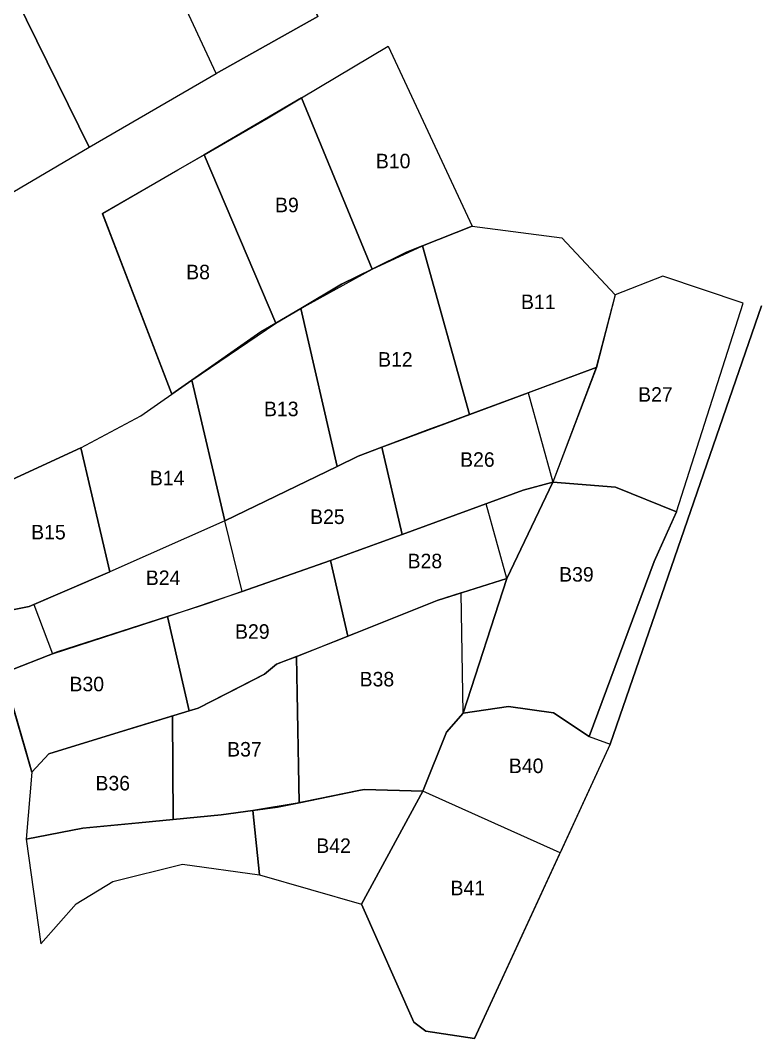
# Model space of a CAD drawing. Header units: inches. Extents: x 516719 to 517664, y 4780127 to 4780401.
# Drawn here: x 517316.9 to 517368, y 4780200.3 to 4780270.4 of the extents above; entities that cross this region are included whole.
import ezdxf

# ---------------------------------------------------------------- set-up
doc = ezdxf.new("R2010")
doc.units = ezdxf.units.IN
for name, color, linetype in [('BROJEVI', 3, 'Continuous'), ('iskoristivo', 5, 'Continuous'), ('PARCELA', 10, 'Continuous'), ('POVRŠINA', 7, 'Continuous')]:
    doc.layers.add(name, color=color, linetype=linetype)

msp = doc.modelspace()

# ---------------------------------------------------------------- linework, layer by layer
at = {"layer": 'iskoristivo'}
msp.add_line((517333.419, 4780211.563), (517332.953, 4780215.998), dxfattribs=at)
at = {"layer": 'PARCELA'}
for points in [[(517330.439, 4780266.776), (517337.443, 4780270.709), (517330.579, 4780285.079), (517325.395, 4780283.106), (517323.385, 4780281.918)], [(517323.382, 4780281.926), (517325.395, 4780283.106), (517330.601, 4780285.032), (517337.443, 4780270.709), (517330.439, 4780266.776), (517323.382, 4780281.926)], [(517321.674, 4780261.697), (517330.439, 4780266.776), (517323.385, 4780281.918), (517316.224, 4780277.766), (517314.459, 4780276.38), (517321.674, 4780261.697)], [(517314.731, 4780257.612), (517321.674, 4780261.697), (517314.459, 4780276.38), (517310.989, 4780273.654), (517308.611, 4780270.157), (517314.731, 4780257.612)], [(517336.3, 4780265.089), (517342.285, 4780268.652), (517348.067, 4780256.253), (517344.646, 4780254.897), (517342.362, 4780253.876), (517341.189, 4780253.296), (517336.3, 4780265.089)], [(517329.604, 4780261.178), (517334.538, 4780249.576), (517336.258, 4780250.59), (517339.074, 4780252.249), (517341.189, 4780253.296), (517336.3, 4780265.089), (517329.604, 4780261.178)], [(517322.609, 4780257.134), (517327.386, 4780244.683), (517328.753, 4780245.64), (517334.538, 4780249.576), (517329.604, 4780261.178), (517322.6, 4780257.129)], [(517344.646, 4780254.897), (517348.067, 4780256.253), (517354.238, 4780255.458), (517357.93, 4780251.515), (517356.618, 4780246.515), (517351.92, 4780244.775), (517347.874, 4780243.281), (517344.646, 4780254.897)], [(517336.258, 4780250.59), (517341.189, 4780253.296), (517344.646, 4780254.897), (517347.874, 4780243.281), (517341.854, 4780241.024), (517340.215, 4780240.406), (517338.767, 4780239.706), (517336.258, 4780250.59)], [(517356.624, 4780246.517), (517353.626, 4780238.62), (517357.948, 4780238.272), (517362.15, 4780236.565), (517366.743, 4780250.961), (517361.194, 4780252.809), (517357.93, 4780251.515), (517356.624, 4780246.517)], [(517328.753, 4780245.64), (517334.538, 4780249.576), (517336.258, 4780250.59), (517338.767, 4780239.706), (517331.032, 4780235.964), (517328.753, 4780245.64)], [(517321.118, 4780240.991), (517325.243, 4780243.182), (517328.753, 4780245.64), (517331.032, 4780235.964), (517323.096, 4780232.445), (517321.118, 4780240.991)], [(517353.626, 4780238.62), (517351.592, 4780238.072), (517343.244, 4780235.017), (517341.854, 4780241.021), (517351.92, 4780244.775), (517353.626, 4780238.62)], [(517311.889, 4780236.732), (517314.216, 4780229.39), (517317.546, 4780230.048), (517323.096, 4780232.445), (517321.118, 4780240.991), (517311.889, 4780236.732)], [(517331.032, 4780235.964), (517338.767, 4780239.706), (517340.215, 4780240.406), (517341.854, 4780241.021), (517343.244, 4780235.017), (517338.303, 4780233.232), (517332.228, 4780231.086), (517331.032, 4780235.964)], [(517353.626, 4780238.62), (517350.455, 4780231.976), (517347.452, 4780222.698), (517350.563, 4780223.157), (517353.674, 4780222.732), (517356.135, 4780221.092), (517360.611, 4780233.15), (517362.15, 4780236.565), (517357.948, 4780238.272), (517353.626, 4780238.62)], [(517338.303, 4780233.232), (517339.513, 4780228.008), (517345.662, 4780230.476), (517347.302, 4780230.989), (517350.455, 4780231.976), (517349.026, 4780237.133), (517343.244, 4780235.017), (517338.303, 4780233.232)], [(517317.881, 4780230.192), (517319.163, 4780226.791), (517327.078, 4780229.358), (517332.228, 4780231.086), (517331.032, 4780235.964), (517323.096, 4780232.445), (517318.556, 4780230.481)], [(517327.078, 4780229.358), (517332.228, 4780231.086), (517338.303, 4780233.232), (517339.513, 4780228.008), (517335.97, 4780226.587), (517334.579, 4780226.07), (517333.753, 4780225.382), (517329.195, 4780223.043), (517328.583, 4780222.856), (517327.078, 4780229.358)], [(517347.302, 4780230.989), (517345.662, 4780230.476), (517340.02, 4780228.212), (517339.513, 4780228.008), (517335.97, 4780226.587), (517336.144, 4780216.535), (517340.265, 4780217.375), (517340.629, 4780217.449), (517344.673, 4780217.326), (517346.307, 4780221.385), (517347.452, 4780222.698), (517347.302, 4780230.989)], [(517315.766, 4780225.468), (517319.51, 4780226.926), (517327.078, 4780229.358), (517328.583, 4780222.856), (517327.418, 4780222.501), (517318.898, 4780219.905), (517317.736, 4780218.647), (517315.766, 4780225.468)], [(517327.418, 4780222.501), (517327.47, 4780215.383), (517330.778, 4780215.699), (517332.953, 4780215.998), (517334.666, 4780216.234), (517336.144, 4780216.535), (517335.97, 4780226.616), (517334.579, 4780226.07), (517333.753, 4780225.382), (517332.375, 4780224.675), (517329.195, 4780223.043), (517327.418, 4780222.501)], [(517344.673, 4780217.326), (517346.307, 4780221.385), (517347.452, 4780222.698), (517350.563, 4780223.157), (517353.674, 4780222.732), (517356.135, 4780221.092), (517357.583, 4780220.559), (517354.136, 4780213.081), (517344.673, 4780217.326)], [(517317.736, 4780218.647), (517317.347, 4780214.033), (517321.24, 4780214.787), (517327.47, 4780215.383), (517327.418, 4780222.501), (517318.898, 4780219.905), (517317.736, 4780218.647)], [(517332.953, 4780215.998), (517333.419, 4780211.563), (517340.44, 4780209.553), (517344.673, 4780217.326), (517340.629, 4780217.449), (517336.144, 4780216.535), (517332.953, 4780215.998)], [(517344.673, 4780217.326), (517340.44, 4780209.553), (517344.046, 4780201.419), (517344.869, 4780200.795), (517348.235, 4780200.281), (517354.136, 4780213.081), (517344.673, 4780217.326)]]:
    msp.add_lwpolyline(points, dxfattribs=at)
at = {"layer": 'PARCELA', "color": 255}
for points in [[(517356.135, 4780221.092), (517353.674, 4780222.732), (517350.563, 4780223.157), (517347.452, 4780222.698), (517350.455, 4780231.976), (517353.626, 4780238.62), (517357.948, 4780238.272), (517362.15, 4780236.565), (517361.715, 4780235.6), (517360.611, 4780233.15)], [(517356.135, 4780221.092), (517357.583, 4780220.559), (517348.235, 4780200.281), (517344.869, 4780200.795), (517344.046, 4780201.419), (517340.44, 4780209.553), (517344.673, 4780217.326), (517346.307, 4780221.385), (517347.452, 4780222.698), (517350.563, 4780223.157), (517353.674, 4780222.732)], [(517325.103, 4780215.156), (517321.24, 4780214.787), (517317.347, 4780214.033), (517318.361, 4780206.801), (517320.779, 4780209.569), (517323.322, 4780211.114), (517328.109, 4780212.311), (517333.419, 4780211.563), (517340.44, 4780209.553), (517344.673, 4780217.326), (517340.629, 4780217.449), (517340.265, 4780217.375), (517334.666, 4780216.234), (517332.953, 4780215.998), (517330.778, 4780215.699)]]:
    msp.add_lwpolyline(points, close=True, dxfattribs=at)
for points in [[(517348.067, 4780256.253, 0), (517344.646, 4780254.897, 0), (517343.535, 4780254.457, 0), (517341.189, 4780253.296, 0), (517336.3, 4780265.089, 0), (517342.285, 4780268.652, 0)], [(517329.604, 4780261.178, 0), (517334.012, 4780263.726, 0), (517336.3, 4780265.089, 0), (517341.189, 4780253.296, 0), (517339.074, 4780252.249, 0), (517336.258, 4780250.59, 0), (517334.538, 4780249.576, 0)], [(517329.604, 4780261.178, 0), (517334.538, 4780249.576, 0), (517333.499, 4780248.964, 0), (517328.753, 4780245.64, 0), (517327.386, 4780244.683, 0), (517322.606, 4780257.114, 0), (517322.609, 4780257.134, 0), (517327.784, 4780260.126, 0)], [(517338.767, 4780239.706, 0), (517336.258, 4780250.59, 0), (517339.074, 4780252.249, 0), (517341.189, 4780253.296, 0), (517343.535, 4780254.457, 0), (517344.646, 4780254.897, 0), (517347.874, 4780243.281, 0), (517346.798, 4780242.877, 0), (517345.198, 4780242.285, 0), (517341.854, 4780241.024, 0), (517340.215, 4780240.406, 0)], [(517347.875, 4780243.276, 0), (517356.618, 4780246.515, 0), (517353.626, 4780238.62, 0), (517351.592, 4780238.072, 0), (517343.244, 4780235.017, 0), (517341.854, 4780241.021, 0), (517346.798, 4780242.877, 0)], [(517323.096, 4780232.445, 0), (517321.035, 4780231.542, 0), (517317.546, 4780230.048, 0), (517314.216, 4780229.39, 0), (517311.889, 4780236.732, 0), (517321.118, 4780240.991, 0)], [(517350.455, 4780231.976, 0), (517345.662, 4780230.476, 0), (517340.02, 4780228.212, 0), (517339.513, 4780228.008, 0), (517338.303, 4780233.232, 0), (517340.076, 4780233.858, 0), (517343.244, 4780235.017, 0), (517351.592, 4780238.072, 0), (517353.626, 4780238.62, 0)], [(517327.078, 4780229.358, 0), (517328.583, 4780222.856, 0), (517329.195, 4780223.043, 0), (517332.375, 4780224.675, 0), (517333.753, 4780225.382, 0), (517334.579, 4780226.07, 0), (517339.109, 4780227.846, 0), (517339.513, 4780228.008, 0), (517338.303, 4780233.232, 0), (517329.92, 4780230.271, 0), (517329.247, 4780230.055, 0)], [(517327.078, 4780229.358, 0), (517319.51, 4780226.926, 0), (517315.766, 4780225.468, 0), (517316.222, 4780223.929, 0), (517317.32, 4780220.1, 0), (517317.736, 4780218.647, 0), (517318.898, 4780219.905, 0), (517324.653, 4780221.659, 0), (517328.583, 4780222.856, 0)]]:
    msp.add_polyline3d(points, close=True, dxfattribs=at)
for points in [[(517340.02, 4780228.212, 0), (517345.662, 4780230.476, 0), (517350.455, 4780231.976, 0), (517347.452, 4780222.698, 0)], [(517332.375, 4780224.675, 0), (517333.753, 4780225.382, 0), (517334.579, 4780226.07, 0), (517339.109, 4780227.846, 0), (517339.513, 4780228.008, 0), (517340.02, 4780228.212, 0)], [(517332.375, 4780224.675, 0), (517329.195, 4780223.043, 0), (517328.583, 4780222.856, 0)], [(517328.583, 4780222.856, 0), (517324.653, 4780221.659, 0)], [(517347.452, 4780222.698, 0), (517346.307, 4780221.385, 0), (517344.673, 4780217.326, 0), (517340.629, 4780217.449, 0), (517340.265, 4780217.375, 0)], [(517324.653, 4780221.659, 0), (517318.898, 4780219.905, 0), (517317.736, 4780218.647, 0)], [(517317.736, 4780218.647, 0), (517317.347, 4780214.033, 0), (517321.24, 4780214.787, 0), (517325.103, 4780215.156, 0)], [(517340.265, 4780217.375, 0), (517334.666, 4780216.234, 0), (517332.953, 4780215.998, 0)], [(517325.103, 4780215.156, 0), (517330.778, 4780215.699, 0), (517332.953, 4780215.998, 0)]]:
    msp.add_polyline3d(points, dxfattribs=at)
at = {"layer": 'POVRŠINA'}
for p, q in [((517368.008, 4780250.763), (517357.583, 4780220.559)), ((517357.583, 4780220.559), (517368.008, 4780250.763)), ((517317.347, 4780214.033), (517318.361, 4780206.801)), ((517323.322, 4780211.114), (517328.109, 4780212.311)), ((517328.109, 4780212.311), (517333.419, 4780211.563)), ((517320.779, 4780209.569), (517323.322, 4780211.114)), ((517318.361, 4780206.801), (517320.779, 4780209.569))]:
    msp.add_line(p, q, dxfattribs=at)

# ---------------------------------------------------------------- texts
at = {"layer": 'BROJEVI'}
for s, p in [('B10', (517341.436, 4780260.243)), ('B9', (517334.489, 4780257.216)), ('B8', (517328.369, 4780252.598)), ('B11', (517351.432, 4780250.541)), ('B12', (517341.587, 4780246.575)), ('B27', (517359.501, 4780244.161)), ('B13', (517333.727, 4780243.163)), ('B26', (517347.237, 4780239.677)), ('B14', (517325.867, 4780238.403)), ('B25', (517336.905, 4780235.735)), ('B15', (517317.689, 4780234.675)), ('B28', (517343.62, 4780232.687)), ('B24', (517325.586, 4780231.532)), ('B39', (517354.06, 4780231.767)), ('B29', (517331.732, 4780227.828)), ('B38', (517340.315, 4780224.547)), ('B30', (517320.33, 4780224.211)), ('B37', (517331.189, 4780219.716)), ('B40', (517350.598, 4780218.576)), ('B36', (517322.117, 4780217.382)), ('B42', (517337.33, 4780213.075)), ('B41', (517346.579, 4780210.16))]:
    msp.add_text(s, height=1, dxfattribs=at).set_placement(p)

doc.saveas('drawing.dxf')
